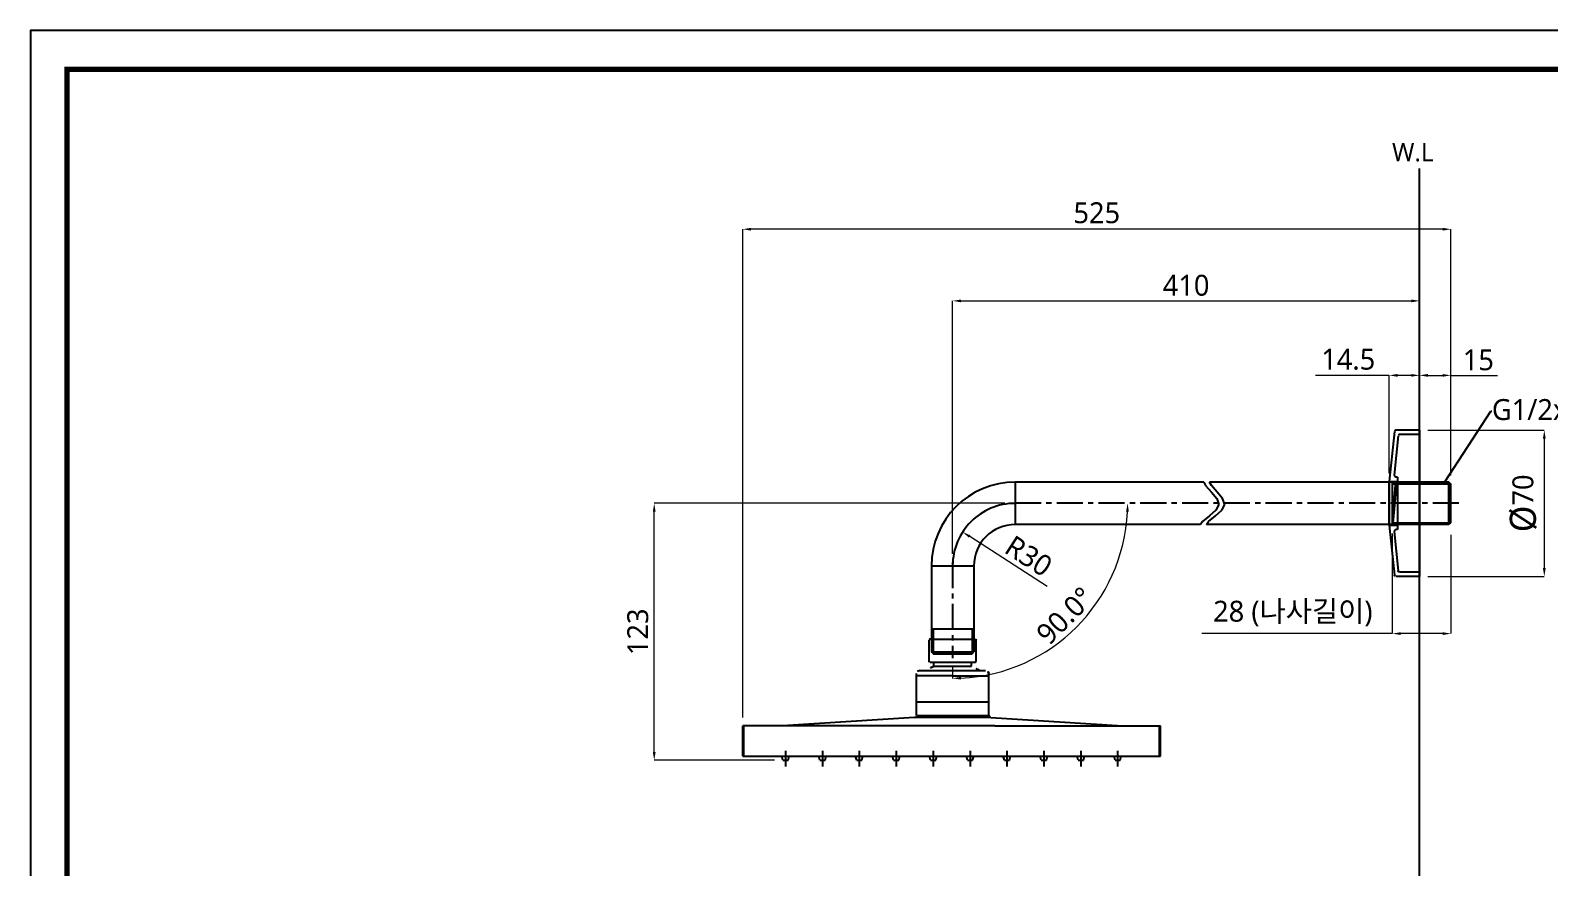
# Model space of a CAD drawing. Extents: x 16296677351 to 16296678444, y -37409617429 to -37409616628.
# Drawn here: x 16296677351 to 16296678078, y -37409617028 to -37409616628 of the extents above; entities that cross this region are included whole.
import ezdxf
from ezdxf import colors
from ezdxf.entities.mleader import LeaderData, LeaderLine
from ezdxf.math import Vec2, Vec3

# ---------------------------------------------------------------- set-up
doc = ezdxf.new("R2010")
doc.units = 0
doc.header["$LTSCALE"] = 10
doc.header["$MEASUREMENT"] = 0
doc.header["$PDMODE"] = 3
doc.header["$PDSIZE"] = -10
doc.linetypes.add('CENTER', pattern=[2, 1.25, -0.25, 0.25, -0.25])
doc.layers.get('0').update_dxf_attribs({"linetype": 'CONTINUOUS'})
doc.layers.get('DEFPOINTS').update_dxf_attribs({"linetype": 'CONTINUOUS'})
doc.styles.add('Daelim Dimension', font='')
doc.styles.get('Daelim Dimension').set_extended_font_data('NanumGothic')
doc.dimstyles.new('DEFAULT', dxfattribs={"dimscale": 2, "dimtxt": 2, "dimasz": 2, "dimexe": 0, "dimexo": 2, "dimgap": 1, "dimtad": 1, "dimdec": 1, "dimzin": 9, "dimdsep": 46, "dimtxsty": 'Daelim Dimension', "dimcen": 0.5, "dimclrd": 252, "dimclre": 252, "dimclrt": 3, "dimadec": 1, "dimazin": 0, "dimtfac": 1, "dimtdec": 1, "dimtix": 1, "dimtmove": 0, "dimatfit": 3, "dimfxl": 1, "dimtolj": 1, "dimtzin": 1, "dimlwd": 9, "dimlwe": 9, "dimarcsym": 0})

# ---------------------------------------------------------------- blocks, each defined once
blk = doc.blocks.new('*D7')
at = {"color": 5, "lineweight": 9, "transparency": 16777216}
for p, q in [((16296677691.47962, -37409616956.425842), (16296677691.47962, -37409616722.746002)), ((16296678026.494129, -37409616722.746002), (16296677695.47962, -37409616722.746002)), ((16296678030.494129, -37409616839.625839), (16296678030.494129, -37409616722.746002))]:
    blk.add_line(p, q, dxfattribs=at)
at = {"color": 5, "transparency": 16777216}
for points in [[(16296677695.47962, -37409616722.079338), (16296677695.47962, -37409616723.412666), (16296677691.47962, -37409616722.746002)], [(16296678026.494129, -37409616722.079338), (16296678026.494129, -37409616723.412666), (16296678030.494129, -37409616722.746002)]]:
    blk.add_solid(points, dxfattribs=at)
at = {"layer": 'DEFPOINTS', "color": 0, "transparency": 16777216}
for p in [(16296677691.47962, -37409616722.746002), (16296678030.494129, -37409616843.625839), (16296677691.47962, -37409616960.425842)]:
    blk.add_point(p, dxfattribs=at)
at = {"color": 7, "transparency": 16777216, "insert": (16296677860.986879, -37409616709.859016), "char_height": 10, "attachment_point": 2, "style": 'Daelim Dimension'}
blk.add_mtext('\\A1;525', dxfattribs=at)
blk = doc.blocks.new('*D0')
at = {"color": 5, "lineweight": 9, "transparency": 16777216}
for p, q in [((16296677816.97962, -37409616853.92584), (16296677649.12431, -37409616853.92584)), ((16296677649.12431, -37409616972.92584), (16296677649.12431, -37409616857.92584)), ((16296677706.72962, -37409616976.92584), (16296677649.12431, -37409616976.92584))]:
    blk.add_line(p, q, dxfattribs=at)
at = {"color": 5, "transparency": 16777216}
for points in [[(16296677648.45764, -37409616857.92584), (16296677649.79098, -37409616857.92584), (16296677649.12431, -37409616853.92584)], [(16296677648.45764, -37409616972.92584), (16296677649.79098, -37409616972.92584), (16296677649.12431, -37409616976.92584)]]:
    blk.add_solid(points, dxfattribs=at)
at = {"layer": 'DEFPOINTS', "color": 0, "transparency": 16777216}
for p in [(16296677649.12431, -37409616853.92584), (16296677820.97962, -37409616853.92584), (16296677710.72962, -37409616976.92584)]:
    blk.add_point(p, dxfattribs=at)
at = {"color": 7, "transparency": 16777216, "insert": (16296677636.22303, -37409616915.42586), "char_height": 10, "attachment_point": 2, "rotation": 90, "style": 'Daelim Dimension'}
blk.add_mtext('\\A1;123', dxfattribs=at)
blk = doc.blocks.new('*D2')
at = {"color": 5, "lineweight": 9, "transparency": 16777216}
for p, q in [((16296678002.45157, -37409616868.42584), (16296678002.45157, -37409616916.28082)), ((16296678030.49413, -37409616869.07584), (16296678030.49413, -37409616916.28082)), ((16296678002.45157, -37409616916.28082), (16296677911.21838, -37409616916.28082)), ((16296678026.49413, -37409616916.28082), (16296678006.45157, -37409616916.28082))]:
    blk.add_line(p, q, dxfattribs=at)
at = {"color": 5, "transparency": 16777216}
for points in [[(16296678006.45157, -37409616915.61415), (16296678006.45157, -37409616916.94748), (16296678002.45157, -37409616916.28082)], [(16296678026.49413, -37409616915.61415), (16296678026.49413, -37409616916.94748), (16296678030.49413, -37409616916.28082)]]:
    blk.add_solid(points, dxfattribs=at)
at = {"layer": 'DEFPOINTS', "color": 0, "transparency": 16777216}
for p in [(16296678002.45157, -37409616864.42584), (16296678030.49413, -37409616865.07584), (16296678002.45157, -37409616916.28082)]:
    blk.add_point(p, dxfattribs=at)
at = {"color": 7, "transparency": 16777216, "insert": (16296677954.83498, -37409616900.56121), "char_height": 10, "attachment_point": 2, "style": 'Daelim Dimension'}
blk.add_mtext('\\A1;28 (나사길이)', dxfattribs=at)
blk = doc.blocks.new('*D3')
at = {"color": 5, "lineweight": 9, "transparency": 16777216}
for p, q in [((16296678019.49413, -37409616818.92584), (16296678075.20319, -37409616818.92584)), ((16296678075.20319, -37409616822.92584), (16296678075.20319, -37409616884.92584)), ((16296678019.49413, -37409616888.92584), (16296678075.20319, -37409616888.92584))]:
    blk.add_line(p, q, dxfattribs=at)
at = {"color": 5, "transparency": 16777216}
for points in [[(16296678074.53653, -37409616822.92584), (16296678075.86986, -37409616822.92584), (16296678075.20319, -37409616818.92584)], [(16296678074.53653, -37409616884.92584), (16296678075.86986, -37409616884.92584), (16296678075.20319, -37409616888.92584)]]:
    blk.add_solid(points, dxfattribs=at)
at = {"layer": 'DEFPOINTS', "color": 0, "transparency": 16777216}
for p in [(16296678015.49413, -37409616818.92584), (16296678015.49413, -37409616888.92584), (16296678075.20319, -37409616888.92584)]:
    blk.add_point(p, dxfattribs=at)
at = {"color": 7, "transparency": 16777216, "insert": (16296678065.21858, -37409616853.92584), "char_height": 10, "attachment_point": 5, "rotation": 90, "style": 'Daelim Dimension'}
blk.add_mtext('\\A1;{\\H1.25x;\\C256;Ø}70', dxfattribs=at)
blk = doc.blocks.new('*D6')
at = {"color": 5, "lineweight": 9, "transparency": 16777216}
for p, q in [((16296678015.494129, -37409616814.925842), (16296678015.494129, -37409616792.691833)), ((16296678019.494129, -37409616792.691833), (16296678026.494129, -37409616792.691833)), ((16296678030.494129, -37409616840.625839), (16296678030.494129, -37409616792.691833)), ((16296678030.494129, -37409616792.691833), (16296678052.75737, -37409616792.691833))]:
    blk.add_line(p, q, dxfattribs=at)
at = {"color": 5, "transparency": 16777216}
for points in [[(16296678019.494129, -37409616792.025162), (16296678019.494129, -37409616793.35849), (16296678015.494129, -37409616792.691833)], [(16296678026.494129, -37409616792.025162), (16296678026.494129, -37409616793.35849), (16296678030.494129, -37409616792.691833)]]:
    blk.add_solid(points, dxfattribs=at)
at = {"layer": 'DEFPOINTS', "color": 0, "transparency": 16777216}
for p in [(16296678015.494129, -37409616792.691833), (16296678015.494129, -37409616818.925842), (16296678030.494129, -37409616844.625839)]:
    blk.add_point(p, dxfattribs=at)
at = {"color": 7, "transparency": 16777216, "insert": (16296678043.62575, -37409616785.305557), "char_height": 10, "attachment_point": 5, "style": 'Daelim Dimension'}
blk.add_mtext('\\A1;15', dxfattribs=at)
blk = doc.blocks.new('*D5')
at = {"color": 5, "lineweight": 9, "transparency": 16777216}
for p, q in [((16296678000.994129, -37409616792.691833), (16296677965.72661, -37409616792.691833)), ((16296678000.994129, -37409616839.425842), (16296678000.994129, -37409616792.691833)), ((16296678011.494129, -37409616792.691833), (16296678004.994129, -37409616792.691833)), ((16296678015.494129, -37409616814.925842), (16296678015.494129, -37409616792.691833))]:
    blk.add_line(p, q, dxfattribs=at)
at = {"color": 5, "transparency": 16777216}
for points in [[(16296678004.994129, -37409616792.025162), (16296678004.994129, -37409616793.35849), (16296678000.994129, -37409616792.691833)], [(16296678011.494129, -37409616792.025162), (16296678011.494129, -37409616793.35849), (16296678015.494129, -37409616792.691833)]]:
    blk.add_solid(points, dxfattribs=at)
at = {"layer": 'DEFPOINTS', "color": 0, "transparency": 16777216}
for p in [(16296678000.994129, -37409616792.691833), (16296678015.494129, -37409616818.925842), (16296678000.994129, -37409616843.425842)]:
    blk.add_point(p, dxfattribs=at)
at = {"color": 7, "transparency": 16777216, "insert": (16296677981.360371, -37409616785.04805), "char_height": 10, "attachment_point": 5, "style": 'Daelim Dimension'}
blk.add_mtext('\\A1;14.5', dxfattribs=at)
blk = doc.blocks.new('*D4')
at = {"color": 5, "lineweight": 9, "transparency": 16777216}
for p, q in [((16296677791.97962, -37409616878.054718), (16296677791.97962, -37409616757.048309)), ((16296677795.97962, -37409616757.048309), (16296678011.494129, -37409616757.048309)), ((16296678015.494129, -37409616814.925842), (16296678015.494129, -37409616757.048309))]:
    blk.add_line(p, q, dxfattribs=at)
at = {"color": 5, "transparency": 16777216}
for points in [[(16296677795.97962, -37409616756.381653), (16296677795.97962, -37409616757.714973), (16296677791.97962, -37409616757.048309)], [(16296678011.494129, -37409616756.381653), (16296678011.494129, -37409616757.714973), (16296678015.494129, -37409616757.048309)]]:
    blk.add_solid(points, dxfattribs=at)
at = {"layer": 'DEFPOINTS', "color": 0, "transparency": 16777216}
for p in [(16296678015.494129, -37409616757.048309), (16296678015.494129, -37409616818.925842), (16296677791.97962, -37409616882.054718)]:
    blk.add_point(p, dxfattribs=at)
at = {"color": 7, "transparency": 16777216, "insert": (16296677903.736879, -37409616749.640587), "char_height": 10, "attachment_point": 5, "style": 'Daelim Dimension'}
blk.add_mtext('\\A1;410', dxfattribs=at)
blk = doc.blocks.new('*D8')
at = {"color": 5, "lineweight": 9, "transparency": 16777216}
blk.add_line((16296677837.24436, -37409616893.782677), (16296677800.137541, -37409616869.821869), dxfattribs=at)
at = {"color": 5, "transparency": 16777216}
blk.add_solid([(16296677800.499189, -37409616869.26181), (16296677799.7759, -37409616870.381927), (16296677796.77722, -37409616867.652023)], dxfattribs=at)
at = {"layer": 'DEFPOINTS', "color": 0, "transparency": 16777216}
for p in [(16296677796.77722, -37409616867.652023), (16296677821.97965, -37409616883.925873)]:
    blk.add_point(p, dxfattribs=at)
at = {"color": 7, "transparency": 16777216, "insert": (16296677825.550461, -37409616877.362671), "char_height": 10, "attachment_point": 5, "rotation": 327.148636542, "style": 'Daelim Dimension'}
blk.add_mtext('\\A1;  R30', dxfattribs=at)
blk = doc.blocks.new('*D1')
at = {"color": 5, "lineweight": 9, "transparency": 16777216}
blk.add_line((16296677791.97961, -37409616932.025833), (16296677791.97962, -37409616937.702507), dxfattribs=at)
blk.add_arc((16296677791.97963, -37409616853.925842), 83.776674, 272.735895111, 357.264097184, dxfattribs=at)
at = {"color": 5, "transparency": 16777216}
for points in [[(16296677874.994341, -37409616857.908783), (16296677876.32729, -37409616857.940613), (16296677875.7563, -37409616853.925842)], [(16296677795.99439, -37409616938.273514), (16296677795.962561, -37409616936.940536), (16296677791.97962, -37409616937.702507)]]:
    blk.add_solid(points, dxfattribs=at)
at = {"layer": 'DEFPOINTS', "color": 0, "transparency": 16777216}
for p in [(16296677821.97962, -37409616853.925842), (16296678034.291889, -37409616853.925842), (16296677791.97963, -37409616882.054718), (16296677833.86796, -37409616926.478577), (16296677791.97962, -37409616928.025833)]:
    blk.add_point(p, dxfattribs=at)
at = {"color": 7, "transparency": 16777216, "insert": (16296677845.773239, -37409616907.719467), "char_height": 10, "attachment_point": 5, "rotation": 45, "style": 'Daelim Dimension'}
blk.add_mtext('\\A1;90.0°', dxfattribs=at)

msp = doc.modelspace()

# ---------------------------------------------------------------- hatches: boundary and pattern name
h = msp.add_hatch()
h.set_pattern_fill('ANSI31', color=256, scale=0.5, angle=-90, style=0)
h.set_pattern_definition([(315, (16296677910.1593, -37409616926.2496), (1.122532, 1.122532), [])])
h.paths.add_polyline_path([(16296678005.93264, -37409616820.925842, 0.3847336661), (16296678005.236259, -37409616821.554779), (16296678003.31011, -37409616840.431007), (16296678004.208599, -37409616841.425842), (16296678004.994129, -37409616841.425842), (16296678004.994129, -37409616843.425842), (16296678000.994129, -37409616843.425842), (16296678003.42996, -37409616819.554779, -0.3847336661), (16296678004.126341, -37409616818.925842), (16296678015.494129, -37409616818.925842), (16296678015.494129, -37409616820.925842)])
h.paths.add_polyline_path([(16296678000.994129, -37409616864.425842), (16296678004.994129, -37409616864.425842), (16296678004.994129, -37409616866.425842), (16296678004.208599, -37409616866.425842), (16296678003.31011, -37409616867.420677), (16296678005.236259, -37409616886.296898, 0.3847336661), (16296678005.93264, -37409616886.925842), (16296678015.494129, -37409616886.925842), (16296678015.494129, -37409616888.925842), (16296678004.126341, -37409616888.925842, -0.3847336661), (16296678003.42996, -37409616888.296898)])

# ---------------------------------------------------------------- linework, layer by layer
at = {"ltscale": 0.5}
msp.add_line((16296678015.494129, -37409617258.227783), (16296678015.494129, -37409616693.762154), dxfattribs=at)
for p, q in [((16296678003.42996, -37409616819.554779), (16296678000.994129, -37409616843.425842)), ((16296678005.236259, -37409616821.554779), (16296678003.31011, -37409616840.431007)), ((16296678015.494129, -37409616818.925842), (16296678004.126341, -37409616818.925842)), ((16296678015.494129, -37409616820.925842), (16296678005.93264, -37409616820.925842)), ((16296678015.494129, -37409616818.925842), (16296678015.494129, -37409616888.925842)), ((16296678000.994129, -37409616843.425842), (16296678000.994129, -37409616864.425842)), ((16296678000.994129, -37409616843.425842), (16296678004.994129, -37409616843.425842)), ((16296678004.051571, -37409616843.425842), (16296678002.25157, -37409616864.425842)), ((16296678002.451571, -37409616843.425842), (16296678002.451571, -37409616864.425842)), ((16296678004.52285, -37409616844.481194), (16296678002.722851, -37409616863.370483)), ((16296678003.31011, -37409616840.431007), (16296678004.208599, -37409616841.425842)), ((16296678004.051571, -37409616843.425842), (16296678004.32126, -37409616844.481194)), ((16296678004.994129, -37409616841.425842), (16296678004.208599, -37409616841.425842)), ((16296678004.32126, -37409616844.481194), (16296678004.52285, -37409616844.481194)), ((16296678004.994129, -37409616843.425842), (16296678004.52285, -37409616844.481194)), ((16296678004.994129, -37409616841.425842), (16296678004.994129, -37409616866.425842)), ((16296678000.994129, -37409616864.425842), (16296678003.42996, -37409616888.296898)), ((16296678000.994129, -37409616864.425842), (16296678004.994129, -37409616864.425842)), ((16296678002.25157, -37409616864.425842), (16296678002.521259, -37409616863.370483)), ((16296678002.521259, -37409616863.370483), (16296678002.722851, -37409616863.370483)), ((16296678003.19413, -37409616864.425842), (16296678002.722851, -37409616863.370483)), ((16296678004.208599, -37409616866.425842), (16296678003.31011, -37409616867.420677)), ((16296678003.31011, -37409616867.420677), (16296678005.236259, -37409616886.296898)), ((16296678004.994129, -37409616866.425842), (16296678004.208599, -37409616866.425842)), ((16296678015.494129, -37409616888.925842), (16296678004.126341, -37409616888.925842)), ((16296678015.494129, -37409616886.925842), (16296678005.93264, -37409616886.925842)), ((16296677780.72962, -37409616929.425842), (16296677780.72962, -37409616919.425842)), ((16296677781.22962, -37409616918.925842), (16296677802.72962, -37409616918.925842)), ((16296677803.22962, -37409616929.425842), (16296677803.22962, -37409616919.425842)), ((16296677776.22962, -37409616933.925842), (16296677807.72962, -37409616933.925842)), ((16296677781.22962, -37409616929.925842), (16296677802.72962, -37409616929.925842)), ((16296677782.93891, -37409616931.925842), (16296677801.02033, -37409616931.925842)), ((16296677782.97962, -37409616931.925842), (16296677782.97962, -37409616929.925842)), ((16296677800.97962, -37409616931.925842), (16296677800.97962, -37409616929.925842)), ((16296677774.72962, -37409616955.425842), (16296677774.72962, -37409616935.425842)), ((16296677791.97962, -37409616936.425842), (16296677774.72962, -37409616936.425842)), ((16296677791.97962, -37409616936.425842), (16296677809.22962, -37409616936.425842)), ((16296677809.22962, -37409616955.425842), (16296677809.22962, -37409616935.425842)), ((16296677774.72962, -37409616948.925842), (16296677809.22962, -37409616948.925842)), ((16296677774.72962, -37409616955.425842), (16296677809.22962, -37409616955.425842)), ((16296677691.47962, -37409616974.925842), (16296677691.47962, -37409616960.425842)), ((16296677812.22962, -37409616960.425842), (16296677691.47962, -37409616960.425842)), ((16296677691.97962, -37409616974.925842), (16296677691.97962, -37409616960.425842)), ((16296677773.72962, -37409616956.425842), (16296677710.47962, -37409616960.425842)), ((16296677810.22962, -37409616956.425842), (16296677773.72962, -37409616956.425842)), ((16296677810.22962, -37409616956.425842), (16296677873.47962, -37409616960.425842)), ((16296677812.22962, -37409616960.425842), (16296677891.47962, -37409616960.425842)), ((16296677890.97962, -37409616974.925842), (16296677890.97962, -37409616960.425842)), ((16296677891.47962, -37409616974.925842), (16296677891.47962, -37409616960.425842)), ((16296677691.47962, -37409616974.925842), (16296677891.47962, -37409616974.925842)), ((16296677710.72962, -37409616976.925842), (16296677710.22962, -37409616974.925842)), ((16296677710.72962, -37409616976.925842), (16296677713.22962, -37409616976.925842)), ((16296677713.22962, -37409616976.925842), (16296677713.72962, -37409616974.925842)), ((16296677728.39629, -37409616976.925842), (16296677727.89629, -37409616974.925842)), ((16296677728.39629, -37409616976.925842), (16296677730.89629, -37409616976.925842)), ((16296677730.89629, -37409616976.925842), (16296677731.39629, -37409616974.925842)), ((16296677746.06295, -37409616976.925842), (16296677745.56295, -37409616974.925842)), ((16296677746.06295, -37409616976.925842), (16296677748.56295, -37409616976.925842)), ((16296677748.56295, -37409616976.925842), (16296677749.06295, -37409616974.925842)), ((16296677763.72962, -37409616976.925842), (16296677763.22962, -37409616974.925842)), ((16296677763.72962, -37409616976.925842), (16296677766.22962, -37409616976.925842)), ((16296677766.22962, -37409616976.925842), (16296677766.72962, -37409616974.925842)), ((16296677781.39629, -37409616976.925842), (16296677780.89629, -37409616974.925842)), ((16296677781.39629, -37409616976.925842), (16296677783.89629, -37409616976.925842)), ((16296677783.89629, -37409616976.925842), (16296677784.39629, -37409616974.925842)), ((16296677799.06295, -37409616976.925842), (16296677798.56295, -37409616974.925842)), ((16296677799.06295, -37409616976.925842), (16296677801.56295, -37409616976.925842)), ((16296677801.56295, -37409616976.925842), (16296677802.06295, -37409616974.925842)), ((16296677816.72962, -37409616976.925842), (16296677816.22962, -37409616974.925842)), ((16296677816.72962, -37409616976.925842), (16296677819.22962, -37409616976.925842)), ((16296677819.22962, -37409616976.925842), (16296677819.72962, -37409616974.925842)), ((16296677834.39629, -37409616976.925842), (16296677833.89629, -37409616974.925842)), ((16296677834.39629, -37409616976.925842), (16296677836.89629, -37409616976.925842)), ((16296677836.89629, -37409616976.925842), (16296677837.39629, -37409616974.925842)), ((16296677852.06295, -37409616976.925842), (16296677851.56295, -37409616974.925842)), ((16296677852.06295, -37409616976.925842), (16296677854.56295, -37409616976.925842)), ((16296677854.56295, -37409616976.925842), (16296677855.06295, -37409616974.925842)), ((16296677869.72962, -37409616976.925842), (16296677869.22962, -37409616974.925842)), ((16296677869.72962, -37409616976.925842), (16296677872.22962, -37409616976.925842)), ((16296677872.22962, -37409616976.925842), (16296677872.72962, -37409616974.925842))]:
    msp.add_line(p, q)
at = {"color": 7, "linetype": 'Continuous'}
for p, q in [((16296677821.97962, -37409616843.775841), (16296677821.97962, -37409616864.075844)), ((16296677912.16749, -37409616843.775841), (16296677821.97962, -37409616843.775841)), ((16296677912.16749, -37409616843.775841), (16296677913.0035, -37409616845.379547)), ((16296677913.0035, -37409616845.379547), (16296677915.834511, -37409616848.520927)), ((16296677915.83342, -37409616845.379547), (16296677914.99741, -37409616843.775841)), ((16296678029.494129, -37409616843.775841), (16296677914.99741, -37409616843.775841)), ((16296677918.664431, -37409616848.520927), (16296677915.83342, -37409616845.379547)), ((16296678000.994129, -37409616864.075844), (16296678000.994129, -37409616843.775841)), ((16296678030.494129, -37409616844.775841), (16296678029.494129, -37409616843.775841)), ((16296678029.494129, -37409616864.075844), (16296678029.494129, -37409616843.775841)), ((16296678030.494129, -37409616863.225838), (16296678030.494129, -37409616844.625839)), ((16296677915.834511, -37409616848.520927), (16296677918.378901, -37409616851.57457)), ((16296677919.38043, -37409616854.489449), (16296677917.96394, -37409616857.277863)), ((16296677918.378901, -37409616851.57457), (16296677919.38043, -37409616854.489449)), ((16296677921.208811, -37409616851.57457), (16296677918.664431, -37409616848.520927)), ((16296677920.793859, -37409616857.277863), (16296677922.21035, -37409616854.489449)), ((16296677922.21035, -37409616854.489449), (16296677921.208811, -37409616851.57457)), ((16296677914.954241, -37409616859.975891), (16296677911.637011, -37409616862.688347)), ((16296677914.46693, -37409616862.688347), (16296677917.784149, -37409616859.975891)), ((16296677917.96394, -37409616857.277863), (16296677914.954241, -37409616859.975891)), ((16296677917.784149, -37409616859.975891), (16296677920.793859, -37409616857.277863)), ((16296677910.628241, -37409616864.075844), (16296677821.97962, -37409616864.075844)), ((16296677911.637011, -37409616862.688347), (16296677910.628241, -37409616864.075844)), ((16296677913.45816, -37409616864.075844), (16296677914.46693, -37409616862.688347)), ((16296678029.494129, -37409616864.075844), (16296677913.45816, -37409616864.075844)), ((16296678030.494129, -37409616863.075844), (16296678029.494129, -37409616864.075844)), ((16296677781.82962, -37409616883.925842), (16296677802.12962, -37409616883.925842)), ((16296677781.82962, -37409616883.925842), (16296677781.82962, -37409616924.925842)), ((16296677802.12962, -37409616883.925842), (16296677802.12962, -37409616924.925842)), ((16296677781.82962, -37409616913.925842), (16296677802.12962, -37409616913.925842)), ((16296677781.82962, -37409616924.925842), (16296677802.12962, -37409616924.925842)), ((16296677782.82962, -37409616925.925842), (16296677781.82962, -37409616924.925842)), ((16296677782.679621, -37409616925.925842), (16296677801.279619, -37409616925.925842)), ((16296677801.12962, -37409616925.925842), (16296677802.12962, -37409616924.925842))]:
    msp.add_line(p, q, dxfattribs=at)
at = {"color": 2, "linetype": 'Continuous'}
for p, q in [((16296678002.451571, -37409616844.625839), (16296678030.494129, -37409616844.625839)), ((16296678002.451571, -37409616863.225838), (16296678030.494129, -37409616863.225838)), ((16296677782.679621, -37409616913.925842), (16296677782.679621, -37409616925.925842)), ((16296677801.279619, -37409616913.925842), (16296677801.279619, -37409616925.925842))]:
    msp.add_line(p, q, dxfattribs=at)
at = {"color": 1, "linetype": 'CENTER'}
for p, q in [((16296678034.291889, -37409616853.925842), (16296677821.97962, -37409616853.925842)), ((16296677791.97962, -37409616882.054718), (16296677791.97962, -37409616928.025841)), ((16296677711.97962, -37409616972.347252), (16296677711.97962, -37409616979.847252)), ((16296677729.64629, -37409616972.347252), (16296677729.64629, -37409616979.847252)), ((16296677747.31295, -37409616972.347252), (16296677747.31295, -37409616979.847252)), ((16296677764.97962, -37409616972.347252), (16296677764.97962, -37409616979.847252)), ((16296677782.64629, -37409616972.347252), (16296677782.64629, -37409616979.847252)), ((16296677800.31295, -37409616972.347252), (16296677800.31295, -37409616979.847252)), ((16296677817.97962, -37409616972.347252), (16296677817.97962, -37409616979.847252)), ((16296677835.64629, -37409616972.347252), (16296677835.64629, -37409616979.847252)), ((16296677853.31295, -37409616972.347252), (16296677853.31295, -37409616979.847252)), ((16296677870.97962, -37409616972.347252), (16296677870.97962, -37409616979.847252))]:
    msp.add_line(p, q, dxfattribs=at)
at = {"ltscale": 0.5}
msp.add_lwpolyline([(16296677350.50988, -37409617428.95211), (16296678444.18988, -37409617428.95211), (16296678444.18988, -37409616627.59211), (16296677350.50988, -37409616627.59211)], close=True, dxfattribs=at)
at = {"color": 5, "linetype": 'ByBlock', "lineweight": 200, "const_width": 2.52}
msp.add_lwpolyline([(16296677368.096439, -37409617394.638588), (16296678426.496441, -37409617394.638588), (16296678426.496441, -37409616646.198593), (16296677368.096439, -37409616646.198593)], close=True, dxfattribs=at)
for centre, radius, start, end in [((16296678004.126341, -37409616819.625839), 0.7, 90, 174.173478252), ((16296678005.93264, -37409616821.625839), 0.7, 90, 174.173478252), ((16296678004.126341, -37409616888.225838), 0.7, 185.826521748, 270), ((16296678005.93264, -37409616886.225838), 0.7, 185.826521748, 270), ((16296677781.22962, -37409616919.425842), 0.5, 90, 180), ((16296677802.72962, -37409616919.425842), 0.5, 0, 90), ((16296677776.22962, -37409616935.425842), 1.5, 90, 180), ((16296677791.97962, -37409616953.425842), 23.323474, 112.698313633, 123.272820831), ((16296677781.22962, -37409616929.425842), 0.5, 180, 270), ((16296677791.97962, -37409616953.425842), 23.323474, 56.727179169, 67.301686367), ((16296677802.72962, -37409616929.425842), 0.5, 270, 0), ((16296677807.72962, -37409616935.425842), 1.5, 0, 90), ((16296677773.72962, -37409616955.425842), 1, 270, 0), ((16296677810.22962, -37409616955.425842), 1, 180, 270)]:
    msp.add_arc(centre, radius, start, end)
at = {"color": 7, "linetype": 'Continuous'}
for radius in [40.15, 19.85]:
    msp.add_arc((16296677821.97962, -37409616883.925842), radius, 90, 180, dxfattribs=at)
at = {"color": 1, "linetype": 'CENTER'}
msp.add_arc((16296677821.97962, -37409616883.925842), 30, 90, 180, dxfattribs=at)

# ---------------------------------------------------------------- texts
at = {"insert": (16296678002.3277, -37409616681.442741), "char_height": 8.8452095, "width": 142.16253127, "attachment_point": 1, "style": 'Daelim Dimension'}
msp.add_mtext('W.L', dxfattribs=at)

# ---------------------------------------------------------------- dimensions: what is measured, and where the dimension line sits
at = {"color": 5}
for base, p1, p2, angle, text, picture, middle in [((16296677691.47962, -37409616722.746002), (16296678030.494129, -37409616843.625839), (16296677691.47962, -37409616960.425842), 180, '525', '*D7', (16296677860.986879, -37409616722.746002)), ((16296678075.20319, -37409616888.925842), (16296678015.494129, -37409616818.925842), (16296678015.494129, -37409616888.925842), 90, '{\\H1.25x;\\C256;Ø}<>', '*D3', (16296678075.203199, -37409616853.925842)), ((16296678002.451571, -37409616916.280823), (16296678030.494129, -37409616865.075844), (16296678002.451571, -37409616864.425842), 180, '<> (나사길이)', '*D2', (16296677954.83498, -37409616916.280823))]:
    dim = msp.add_linear_dim(base=base, p1=p1, p2=p2, angle=angle, text=text, dimstyle='DEFAULT', override={"dimtxt": 5, "dimclrd": 5, "dimclre": 5, "dimclrt": 7}, dxfattribs=at)
    dim.commit()
    dim.dimension.update_dxf_attribs({"geometry": picture, "text_midpoint": middle, "dimtype": 160})
dim = msp.add_linear_dim(base=(16296678015.494129, -37409616757.048309), p1=(16296677791.97962, -37409616882.054718), p2=(16296678015.494129, -37409616818.925842), text='410', dimstyle='DEFAULT', override={"dimtxt": 5, "dimclrd": 5, "dimclre": 5, "dimclrt": 7}, dxfattribs=at)
dim.commit()
dim.dimension.update_dxf_attribs({"geometry": '*D4', "text_midpoint": (16296677903.736879, -37409616757.048309), "dimtype": 160})
for base, p1, p2, picture, middle in [((16296678000.994129, -37409616792.691833), (16296678015.494129, -37409616818.925842), (16296678000.994129, -37409616843.425842), '*D5', (16296677981.360371, -37409616792.691833)), ((16296678015.494129, -37409616792.691833), (16296678030.494129, -37409616844.625839), (16296678015.494129, -37409616818.925842), '*D6', (16296678043.62575, -37409616792.691833))]:
    dim = msp.add_linear_dim(base=base, p1=p1, p2=p2, dimstyle='DEFAULT', override={"dimtxt": 5, "dimclrd": 5, "dimclre": 5, "dimclrt": 7}, dxfattribs=at)
    dim.commit()
    dim.dimension.update_dxf_attribs({"geometry": picture, "text_midpoint": middle, "dimtype": 160})
dim = msp.add_linear_dim(base=(16296677649.12431, -37409616853.925842), p1=(16296677710.72962, -37409616976.925842), p2=(16296677820.97962, -37409616853.925842), angle=90, dimstyle='DEFAULT', override={"dimtxt": 5, "dimclrd": 5, "dimclre": 5, "dimclrt": 7}, dxfattribs=at)
dim.commit()
dim.dimension.update_dxf_attribs({"geometry": '*D0', "text_midpoint": (16296677649.124319, -37409616915.425858), "dimtype": 160})
dim = msp.add_angular_dim_2l(base=(16296677833.86796, -37409616926.478577), line1=((16296677791.97962, -37409616882.054718), (16296677791.97962, -37409616928.025841)), line2=((16296678034.291889, -37409616853.925842), (16296677821.97962, -37409616853.925842)), dimstyle='DEFAULT', override={"dimtxt": 5, "dimclrd": 5, "dimclre": 5, "dimclrt": 7}, dxfattribs=at)
dim.commit()
dim.dimension.update_dxf_attribs({"geometry": '*D1', "text_midpoint": (16296677851.218679, -37409616913.164902), "dimtype": 162})
dim = msp.add_radius_dim(center=(16296677821.97965, -37409616883.925873), mpoint=(16296677796.77722, -37409616867.652023), text='  <>', dimstyle='DEFAULT', override={"dimtxt": 5, "dimclrd": 5, "dimclre": 5, "dimclrt": 7}, dxfattribs=at)
dim.commit()
dim.dimension.update_dxf_attribs({"geometry": '*D8', "text_midpoint": (16296677821.50877, -37409616883.621811), "dimtype": 164})

# ---------------------------------------------------------------- leaders
ml = msp.add_multileader_mtext('Standard')
ml.set_content('\\A1;G1/2x14TH', color=256, style='Daelim Dimension')
ml.set_leader_properties(color=5)
ml.build(insert=Vec2(0, 0))
ml.multileader.update_dxf_attribs({"text_right_attachment_type": 6, "dogleg_length": 0.36, "arrow_head_size": 0.18})
ctx = ml.context
ctx.base_point, ctx.char_height, ctx.arrow_head_size, ctx.landing_gap_size, ctx.plane_origin = Vec3(16296678050.017691, -37409616809.881233), 10, 0.18, 0.09, Vec3(16296678035.702681, -37409616816.094276)
ctx.right_attachment = 6
notes = []
notes.append((ctx, [(0, (1, 1, 0), (16296678049.65769, -37409616809.881233), (1, 0), 0.36, [(0, [(16296678027.538839, -37409616843.775833)], 0, [])])]))
ctx.mtext.insert, ctx.mtext.flow_direction = Vec3(16296678050.107691, -37409616804.044319), 5
for ctx, leaders in notes:
    for number, flags, end, landing, length, lines in leaders:
        leader = LeaderData()
        leader.index, (leader.has_last_leader_line, leader.has_dogleg_vector, leader.attachment_direction) = number, flags
        leader.last_leader_point, leader.dogleg_vector, leader.dogleg_length = Vec3(end), Vec3(landing), length
        for number, points, colour, breaks in lines:
            line = LeaderLine()
            line.index, line.vertices, line.color, line.breaks = number, Vec3.list(points), colors.encode_raw_color(colour), breaks
            leader.lines.append(line)
        ctx.leaders.append(leader)

doc.saveas('drawing.dxf')
